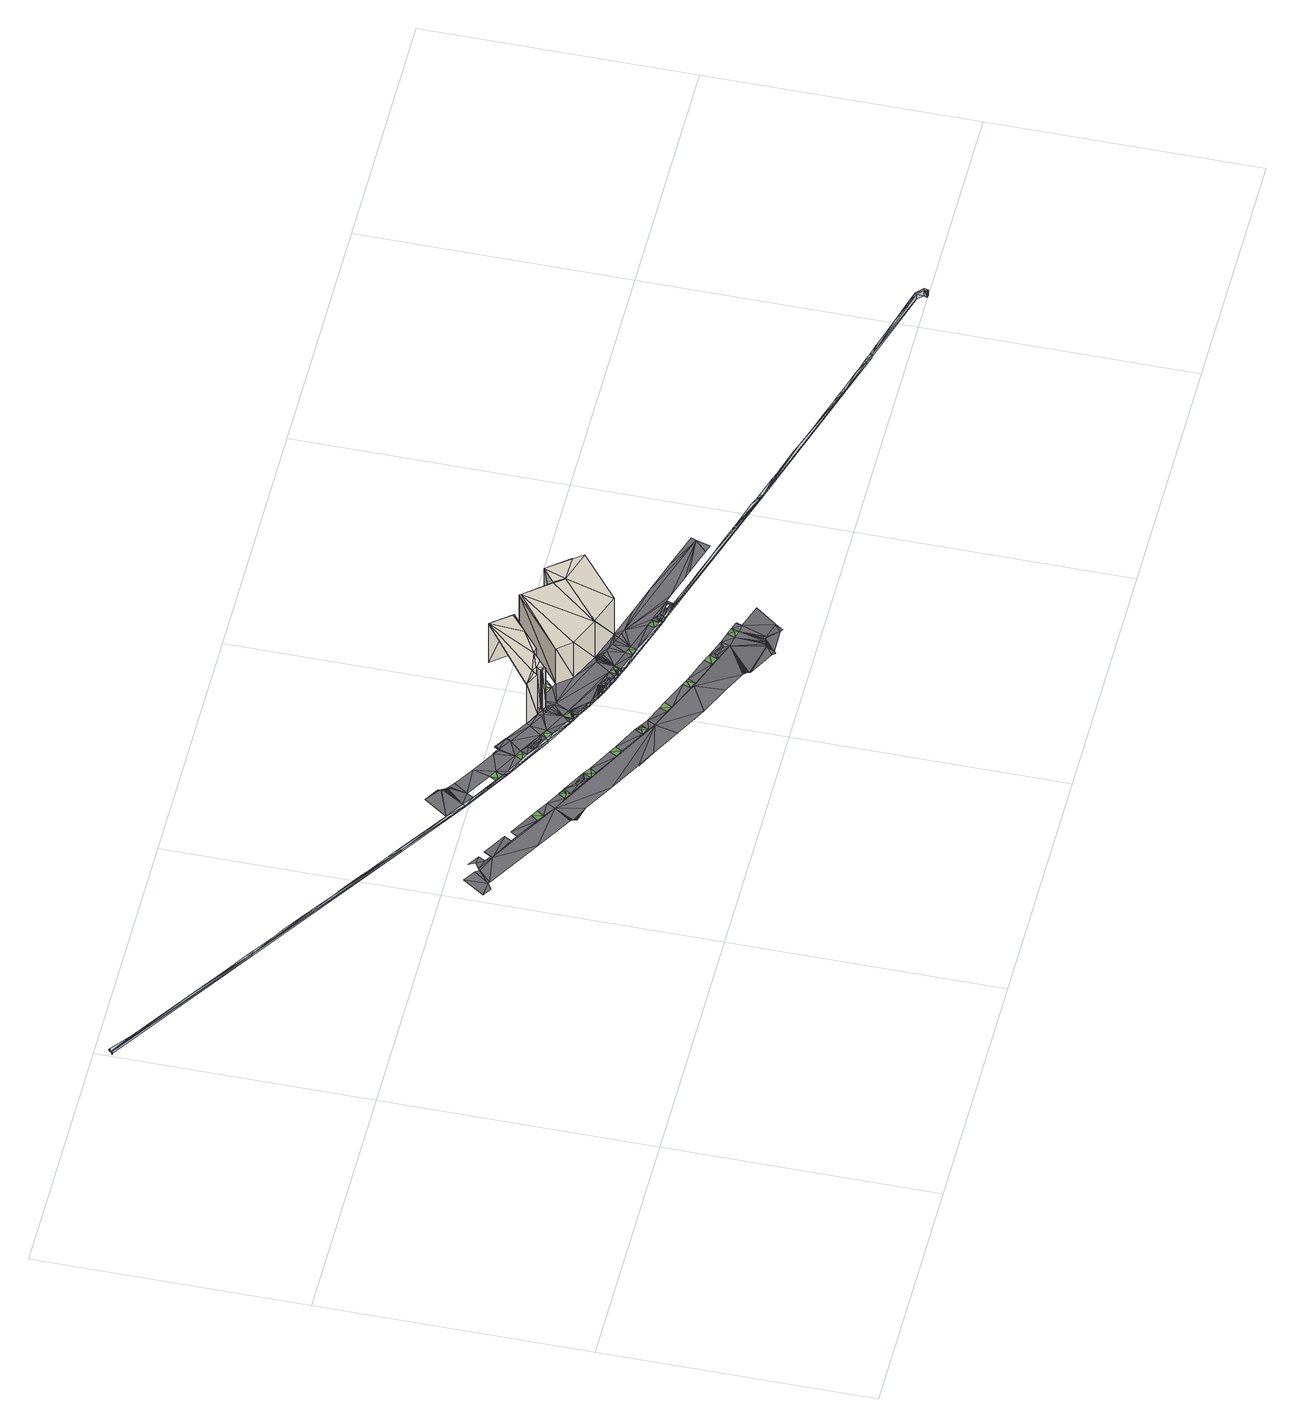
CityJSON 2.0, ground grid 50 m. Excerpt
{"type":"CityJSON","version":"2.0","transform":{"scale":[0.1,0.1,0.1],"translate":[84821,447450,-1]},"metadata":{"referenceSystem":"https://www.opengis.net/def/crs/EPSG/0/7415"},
"CityObjects":{
"object1":{"type":"GenericCityObject","attributes":{"bgt_status":"bestaand","bgt_type":"muur","plus_status":"geenWaarde","plus_type":"waardeOnbekend","relatievehoogteligging":"0"},"geometry":[{"type":"MultiSurface","lod":"1","boundaries":[[[0,1,2]],[[0,2,3]],[[4,3,5]],[[4,6,7]],[[4,8,6]],[[4,9,8]],[[4,5,9]],[[3,10,5]],[[3,2,10]]]}]},
"object2":{"type":"GenericCityObject","attributes":{"bgt_status":"bestaand","bgt_type":"muur","plus_status":"geenWaarde","plus_type":"waardeOnbekend","relatievehoogteligging":"0"},"geometry":[{"type":"MultiSurface","lod":"1","boundaries":[[[11,12,13]],[[13,14,15]],[[15,14,16]],[[11,13,15]]]}]},
"building1":{"type":"Building","attributes":{"bgt_status":"bestaand","hoek":"(1:30.9)","identificatiebagpnd":"503100000017303","identificatiebagvbohoogstehuisnummer":"(1:503010000027135)","identificatiebagvbolaagstehuisnummer":"(1:503010000027134)","measuredHeight":9.66,"min-height-surface":-0.03,"plaatsingspunt":"(1:84918.038447495.615)","plus_status":"geenWaarde","relatievehoogteligging":"0","tekst":"(1:130-130A)"},"geometry":[{"type":"MultiSurface","lod":"1","boundaries":[[[17,18,19]],[[18,20,21]],[[18,17,22]],[[23,24,25]],[[26,23,20]],[[23,26,24]],[[24,26,27]],[[27,26,28]],[[23,21,20]],[[20,18,29]],[[29,18,22]],[[30,29,31]],[[32,30,31]],[[29,22,31]],[[17,33,22]],[[17,34,33]],[[35,36,17]],[[17,36,34]],[[37,35,19]],[[19,35,17]],[[38,37,18]],[[18,37,19]],[[39,38,21]],[[21,38,18]],[[40,39,23]],[[23,39,21]],[[41,40,25]],[[25,40,23]],[[42,41,24]],[[24,41,25]],[[43,42,27]],[[27,42,24]],[[44,43,28]],[[28,43,27]],[[45,44,26]],[[26,44,28]],[[46,45,20]],[[20,45,26]],[[47,46,29]],[[29,46,20]],[[48,47,30]],[[30,47,29]],[[49,48,32]],[[32,48,30]],[[50,49,51]],[[51,49,31]],[[31,49,32]],[[52,51,22]],[[22,51,31]],[[53,54,33]],[[33,54,52]],[[33,52,22]],[[36,53,34]],[[34,53,33]]]}]},
"object3":{"type":"GenericCityObject","attributes":{"bgt_status":"bestaand","bgt_type":"kademuur","plus_status":"geenWaarde","plus_type":"waardeOnbekend","relatievehoogteligging":"0"},"geometry":[{"type":"MultiSurface","lod":"1","boundaries":[[[55,56,57]],[[58,59,60]],[[61,58,62]],[[62,58,60]],[[63,58,61]],[[63,64,58]],[[65,64,63]],[[57,64,55]],[[55,64,66]],[[66,64,65]],[[67,68,69]],[[70,71,72]],[[73,74,75]],[[76,77,78]],[[79,80,81]],[[81,82,83]],[[84,85,86]],[[85,87,88]],[[89,90,91]],[[91,92,93]],[[93,94,78]],[[95,96,97]],[[98,99,100]],[[101,102,100]],[[103,104,105]],[[106,107,108]],[[109,110,111]],[[110,108,111]],[[110,105,112]],[[108,110,106]],[[113,108,107]],[[113,107,114]],[[115,106,110]],[[116,115,110]],[[117,116,110]],[[112,117,110]],[[118,112,105]],[[104,118,105]],[[100,119,105]],[[120,103,105]],[[121,120,105]],[[122,121,105]],[[123,122,105]],[[124,123,105]],[[125,124,105]],[[126,125,105]],[[119,126,105]],[[127,119,100]],[[128,127,100]],[[102,128,100]],[[129,98,100]],[[130,101,100]],[[99,130,100]],[[131,132,133]],[[134,98,129]],[[133,134,129]],[[131,133,129]],[[135,132,131]],[[97,131,129]],[[97,136,131]],[[88,95,97]],[[97,137,136]],[[97,96,137]],[[88,86,85]],[[138,95,88]],[[87,138,88]],[[78,139,86]],[[140,141,89]],[[83,142,140]],[[84,86,139]],[[139,78,77]],[[143,144,79]],[[78,145,76]],[[78,146,145]],[[78,147,146]],[[78,94,147]],[[93,148,94]],[[93,149,148]],[[150,151,152]],[[93,92,149]],[[143,151,153]],[[92,91,90]],[[141,154,89]],[[90,89,154]],[[142,141,140]],[[155,156,152]],[[157,158,159]],[[83,82,142]],[[155,158,160]],[[161,162,81]],[[82,81,162]],[[80,161,81]],[[163,80,79]],[[164,163,79]],[[165,164,79]],[[144,165,79]],[[166,144,143]],[[153,166,143]],[[167,153,151]],[[168,167,151]],[[150,168,151]],[[169,150,152]],[[156,169,152]],[[170,156,155]],[[171,170,155]],[[172,171,155]],[[160,172,155]],[[173,160,158]],[[174,173,158]],[[175,174,158]],[[157,175,158]],[[176,73,72]],[[177,178,159]],[[177,75,74]],[[157,159,179]],[[179,159,178]],[[178,177,180]],[[180,177,181]],[[181,177,182]],[[183,74,73]],[[182,177,74]],[[184,183,73]],[[185,184,73]],[[186,185,73]],[[187,186,73]],[[176,187,73]],[[188,176,72]],[[71,188,72]],[[69,189,72]],[[190,70,72]],[[191,190,72]],[[192,191,72]],[[193,192,72]],[[194,193,72]],[[195,194,72]],[[189,195,72]],[[196,189,69]],[[197,196,69]],[[68,197,69]],[[198,199,69]],[[200,67,69]],[[199,200,69]],[[201,202,198]],[[198,203,199]],[[198,202,203]],[[201,57,204]],[[202,201,204]],[[57,205,204]],[[57,56,205]],[[206,66,65]],[[207,206,63]],[[63,206,65]],[[208,207,61]],[[61,207,63]],[[209,208,62]],[[62,208,61]],[[210,211,60]],[[60,211,209]],[[60,209,62]],[[212,210,59]],[[59,210,60]],[[213,212,58]],[[58,212,59]],[[214,213,64]],[[64,213,58]],[[215,214,57]],[[57,214,64]],[[216,217,198]],[[198,217,201]],[[218,216,69]],[[69,216,198]],[[219,218,72]],[[72,218,69]],[[220,219,73]],[[73,219,72]],[[221,220,75]],[[75,220,73]],[[222,221,177]],[[177,221,75]],[[223,222,159]],[[159,222,177]],[[224,223,158]],[[158,223,159]],[[225,224,155]],[[155,224,158]],[[226,225,152]],[[152,225,155]],[[227,226,151]],[[151,226,152]],[[228,227,143]],[[143,227,151]],[[229,228,79]],[[79,228,143]],[[230,229,81]],[[81,229,79]],[[231,230,83]],[[83,230,81]],[[232,231,140]],[[140,231,83]],[[233,232,89]],[[89,232,140]],[[234,233,91]],[[91,233,89]],[[235,234,93]],[[93,234,91]],[[236,235,78]],[[78,235,93]],[[237,236,86]],[[86,236,78]],[[238,237,88]],[[88,237,86]],[[239,238,97]],[[97,238,88]],[[240,239,129]],[[129,239,97]],[[241,240,100]],[[100,240,129]],[[242,241,105]],[[105,241,100]],[[243,242,110]],[[110,242,105]],[[244,243,109]],[[109,243,110]],[[245,244,111]],[[111,244,109]],[[108,245,111]],[[246,113,114]],[[107,246,114]],[[247,130,99]],[[98,247,99]],[[248,90,154]],[[249,248,141]],[[141,248,154]],[[142,249,141]],[[250,142,82]],[[162,250,82]],[[251,169,156]],[[170,251,156]],[[252,181,182]],[[74,252,182]]]}]},
"building2":{"type":"Building","attributes":{"bgt_status":"bestaand","hoek":"(1:22.9)","identificatiebagpnd":"503100000017311","identificatiebagvbolaagstehuisnummer":"(1:503010000027133)","measuredHeight":8.84,"min-height-surface":-0.03,"plaatsingspunt":"(1:84928.992447490.710)","plus_status":"geenWaarde","relatievehoogteligging":"0","tekst":"(1:80)"},"geometry":[{"type":"MultiSurface","lod":"1","boundaries":[[[253,254,255]],[[254,256,255]],[[255,256,257]],[[257,256,258]],[[259,258,256]],[[256,254,260]],[[261,262,257]],[[257,262,255]],[[263,261,258]],[[258,261,257]],[[264,263,259]],[[259,263,258]],[[265,264,256]],[[256,264,259]],[[266,265,260]],[[260,265,256]]]}]},
"building3":{"type":"Building","attributes":{"bgt_status":"bestaand","hoek":"(1:17.1)","identificatiebagpnd":"503100000017304","identificatiebagvbolaagstehuisnummer":"(1:503010000027132)","measuredHeight":8.89,"min-height-surface":-0.06,"plaatsingspunt":"(1:84935.378447488.560)","plus_status":"geenWaarde","relatievehoogteligging":"0","tekst":"(1:78)"},"geometry":[{"type":"MultiSurface","lod":"1","boundaries":[[[267,268,269]],[[267,269,270]],[[270,269,271]],[[269,268,272]],[[269,273,274]],[[269,272,273]],[[272,268,275]],[[262,276,255]],[[255,276,271]],[[271,276,270]],[[253,255,269]],[[269,255,271]],[[254,253,274]],[[274,253,269]],[[260,254,273]],[[273,254,274]],[[277,266,272]],[[272,266,260]],[[272,260,273]],[[278,277,275]],[[275,277,272]]]}]},
"plantcover1":{"type":"PlantCover","attributes":{"begroeidterreindeeloptalud":"0","bgt_status":"bestaand","class":"groenvoorziening","plus_fysiekvoorkomen":"waardeOnbekend","plus_status":"geenWaarde","relatievehoogteligging":"0"},"geometry":[{"type":"MultiSurface","lod":"1","boundaries":[[[279,280,281]],[[279,281,282]]]}]},
"plantcover2":{"type":"PlantCover","attributes":{"begroeidterreindeeloptalud":"0","bgt_status":"bestaand","class":"groenvoorziening","plus_fysiekvoorkomen":"waardeOnbekend","plus_status":"geenWaarde","relatievehoogteligging":"0"},"geometry":[{"type":"MultiSurface","lod":"1","boundaries":[[[283,284,285]],[[286,283,285]],[[287,286,285]],[[286,284,283]],[[288,286,287]],[[288,284,286]]]}]},
"road1":{"type":"Road","attributes":{"bgt_status":"bestaand","function":"parkeervlak","plus_functiewegdeel":"waardeOnbekend","plus_fysiekvoorkomenwegdeel":"betonstraatstenen","plus_status":"geenWaarde","relatievehoogteligging":"0","surfacematerial":"openverharding","wegdeeloptalud":"0"},"geometry":[{"type":"MultiSurface","lod":"1","boundaries":[[[289,290,291]],[[289,291,292]]]}]},
"plantcover3":{"type":"PlantCover","attributes":{"begroeidterreindeeloptalud":"0","bgt_status":"bestaand","class":"groenvoorziening","plus_fysiekvoorkomen":"waardeOnbekend","plus_status":"geenWaarde","relatievehoogteligging":"0"},"geometry":[{"type":"MultiSurface","lod":"1","boundaries":[[[293,294,295]],[[293,295,296]],[[297,293,296]],[[297,294,293]]]}]},
"plantcover4":{"type":"PlantCover","attributes":{"begroeidterreindeeloptalud":"0","bgt_status":"bestaand","class":"groenvoorziening","plus_fysiekvoorkomen":"waardeOnbekend","plus_status":"geenWaarde","relatievehoogteligging":"0"},"geometry":[{"type":"MultiSurface","lod":"1","boundaries":[[[136,298,135]],[[136,135,131]],[[135,298,299]],[[135,299,132]]]}]},
"road2":{"type":"Road","attributes":{"bgt_status":"bestaand","function":"parkeervlak","plus_functiewegdeel":"waardeOnbekend","plus_fysiekvoorkomenwegdeel":"betonstraatstenen","plus_status":"geenWaarde","relatievehoogteligging":"0","surfacematerial":"openverharding","wegdeeloptalud":"0"},"geometry":[{"type":"MultiSurface","lod":"1","boundaries":[[[300,298,137]],[[300,137,96]],[[298,136,137]]]}]},
"road3":{"type":"Road","attributes":{"bgt_status":"bestaand","function":"rijbaanlokaleweg","plus_functiewegdeel":"waardeOnbekend","plus_fysiekvoorkomenwegdeel":"betonstraatstenen","plus_status":"geenWaarde","relatievehoogteligging":"0","surfacematerial":"openverharding","wegdeeloptalud":"0"},"geometry":[{"type":"MultiSurface","lod":"1","boundaries":[[[301,302,303]],[[304,305,306]],[[307,308,309]],[[305,310,306]],[[306,311,312]],[[306,313,311]],[[306,314,313]],[[308,315,312]],[[312,304,306]],[[316,317,318]],[[319,304,312]],[[320,319,312]],[[321,320,312]],[[322,323,324]],[[312,325,321]],[[325,312,315]],[[315,308,326]],[[326,308,327]],[[327,308,307]],[[307,309,328]],[[328,309,329]],[[329,309,318]],[[318,309,330]],[[318,317,331]],[[330,316,318]],[[332,330,309]],[[333,332,309]],[[334,333,309]],[[302,335,309]],[[309,336,334]],[[309,337,336]],[[309,338,337]],[[309,339,338]],[[309,340,339]],[[335,302,301]],[[309,341,340]],[[302,342,303]],[[341,309,335]],[[343,344,345]],[[342,346,303]],[[346,342,345]],[[345,342,343]],[[347,348,342]],[[342,348,343]],[[347,349,348]],[[347,350,349]],[[349,351,352]],[[349,353,351]],[[349,354,353]],[[349,355,354]],[[349,356,355]],[[349,357,356]],[[349,350,357]],[[347,358,350]],[[347,359,358]],[[347,360,359]],[[361,347,362]],[[347,363,360]],[[347,322,362]],[[363,347,361]],[[322,364,362]],[[365,366,367]],[[365,368,366]],[[365,369,368]],[[365,364,324]],[[365,324,369]],[[364,322,324]]]}]},
"road4":{"type":"Road","attributes":{"bgt_status":"bestaand","function":"parkeervlak","plus_functiewegdeel":"waardeOnbekend","plus_fysiekvoorkomenwegdeel":"betonstraatstenen","plus_status":"geenWaarde","relatievehoogteligging":"0","surfacematerial":"openverharding","wegdeeloptalud":"0"},"geometry":[{"type":"MultiSurface","lod":"1","boundaries":[[[370,294,371]],[[347,342,371]],[[372,373,374]],[[372,375,373]],[[371,342,374]],[[374,342,372]],[[376,377,378]],[[379,380,376]],[[378,342,376]],[[372,342,378]],[[342,302,381]],[[382,383,381]],[[384,382,381]],[[379,342,381]],[[381,302,384]],[[385,386,387]],[[385,388,386]],[[302,309,385]],[[387,302,385]],[[389,390,391]],[[308,392,393]],[[394,309,393]],[[395,322,347]],[[309,308,393]],[[385,309,391]],[[384,302,387]],[[376,342,379]],[[297,347,371]],[[396,397,398]],[[399,323,322]],[[396,398,399]],[[400,399,322]],[[398,323,399]],[[401,400,322]],[[402,401,322]],[[395,403,322]],[[402,322,403]],[[282,395,347]],[[282,404,395]],[[279,282,347]],[[281,404,282]],[[405,279,347]],[[405,280,279]],[[287,285,405]],[[347,287,405]],[[296,288,347]],[[287,347,288]],[[289,292,295]],[[291,296,295]],[[297,296,347]],[[294,297,371]],[[288,290,284]],[[288,296,290]],[[292,291,295]],[[290,296,291]],[[284,289,295]],[[290,289,284]],[[309,389,391]],[[406,394,393]],[[389,309,394]],[[407,406,393]],[[407,390,406]],[[407,391,390]]]}]},
"plantcover5":{"type":"PlantCover","attributes":{"begroeidterreindeeloptalud":"0","bgt_status":"bestaand","class":"groenvoorziening","plus_fysiekvoorkomen":"waardeOnbekend","plus_status":"geenWaarde","relatievehoogteligging":"0"},"geometry":[{"type":"MultiSurface","lod":"1","boundaries":[[[374,373,370]],[[374,370,371]]]}]},
"plantcover6":{"type":"PlantCover","attributes":{"begroeidterreindeeloptalud":"0","bgt_status":"bestaand","class":"groenvoorziening","plus_fysiekvoorkomen":"waardeOnbekend","plus_status":"geenWaarde","relatievehoogteligging":"0"},"geometry":[{"type":"MultiSurface","lod":"1","boundaries":[[[408,409,300]],[[408,300,96]],[[95,408,96]],[[95,409,408]]]}]},
"landuse1":{"type":"LandUse","attributes":{"bgt_fysiekvoorkomen":"geslotenverharding","bgt_status":"bestaand","onbegroeidterreindeeloptalud":"0","plus_fysiekvoorkomen":"waardeOnbekend","plus_status":"geenWaarde","relatievehoogteligging":"0"},"geometry":[{"type":"MultiSurface","lod":"1","boundaries":[[[410,411,412]],[[411,413,412]]]}]},
"road5":{"type":"Road","attributes":{"bgt_status":"bestaand","function":"voetpad","plus_functiewegdeel":"waardeOnbekend","plus_fysiekvoorkomenwegdeel":"gebakkenklinkers","plus_status":"geenWaarde","relatievehoogteligging":"0","surfacematerial":"openverharding","wegdeeloptalud":"0"},"geometry":[{"type":"MultiSurface","lod":"1","boundaries":[[[414,138,87]],[[410,95,138]],[[415,414,87]],[[415,416,414]],[[412,409,95]],[[417,418,413]],[[416,415,413]],[[414,417,138]],[[417,411,138]],[[417,413,411]],[[416,413,418]],[[415,409,413]],[[410,412,95]],[[413,409,412]],[[411,410,138]]]}]},
"road6":{"type":"Road","attributes":{"bgt_status":"bestaand","function":"voetpad","plus_functiewegdeel":"waardeOnbekend","plus_fysiekvoorkomenwegdeel":"gebakkenklinkers","plus_status":"geenWaarde","relatievehoogteligging":"0","surfacematerial":"openverharding","wegdeeloptalud":"0"},"geometry":[{"type":"MultiSurface","lod":"1","boundaries":[[[417,414,418]],[[414,416,418]]]}]},
"plantcover7":{"type":"PlantCover","attributes":{"begroeidterreindeeloptalud":"0","bgt_status":"bestaand","class":"groenvoorziening","plus_fysiekvoorkomen":"waardeOnbekend","plus_status":"geenWaarde","relatievehoogteligging":"0"},"geometry":[{"type":"MultiSurface","lod":"1","boundaries":[[[419,420,415]],[[85,419,87]],[[87,419,415]],[[85,420,419]]]}]},
"plantcover8":{"type":"PlantCover","attributes":{"begroeidterreindeeloptalud":"0","bgt_status":"bestaand","class":"groenvoorziening","plus_fysiekvoorkomen":"waardeOnbekend","plus_status":"geenWaarde","relatievehoogteligging":"0"},"geometry":[{"type":"MultiSurface","lod":"1","boundaries":[[[421,377,375]],[[378,422,423]],[[423,422,421]],[[378,377,422]],[[372,423,375]],[[422,377,421]],[[375,423,421]],[[372,378,423]]]}]},
"road7":{"type":"Road","attributes":{"bgt_status":"bestaand","function":"voetpad","plus_functiewegdeel":"waardeOnbekend","plus_fysiekvoorkomenwegdeel":"gebakkenklinkers","plus_status":"geenWaarde","relatievehoogteligging":"0","surfacematerial":"openverharding","wegdeeloptalud":"0"},"geometry":[{"type":"MultiSurface","lod":"1","boundaries":[[[50,424,425]],[[424,426,425]]]}]},
"road8":{"type":"Road","attributes":{"bgt_status":"bestaand","function":"parkeervlak","plus_functiewegdeel":"waardeOnbekend","plus_fysiekvoorkomenwegdeel":"betonstraatstenen","plus_status":"geenWaarde","relatievehoogteligging":"0","surfacematerial":"openverharding","wegdeeloptalud":"0"},"geometry":[{"type":"MultiSurface","lod":"1","boundaries":[[[427,420,84]],[[427,84,139]],[[420,85,84]]]}]},
"plantcover9":{"type":"PlantCover","attributes":{"begroeidterreindeeloptalud":"0","bgt_status":"bestaand","class":"groenvoorziening","plus_fysiekvoorkomen":"waardeOnbekend","plus_status":"geenWaarde","relatievehoogteligging":"0"},"geometry":[{"type":"MultiSurface","lod":"1","boundaries":[[[428,429,427]],[[149,430,148]],[[430,147,94]],[[430,146,147]],[[430,427,76]],[[146,430,145]],[[145,430,76]],[[76,427,77]],[[77,427,139]],[[148,430,94]],[[431,428,430]],[[149,431,430]],[[149,429,431]],[[430,428,427]],[[431,429,428]]]}]},
"plantcover10":{"type":"PlantCover","attributes":{"begroeidterreindeeloptalud":"0","bgt_status":"bestaand","class":"groenvoorziening","plus_fysiekvoorkomen":"waardeOnbekend","plus_status":"geenWaarde","relatievehoogteligging":"0"},"geometry":[{"type":"MultiSurface","lod":"1","boundaries":[[[381,383,380]],[[381,380,379]]]}]},
"landuse2":{"type":"LandUse","attributes":{"bgt_fysiekvoorkomen":"erf","bgt_status":"bestaand","onbegroeidterreindeeloptalud":"0","plus_fysiekvoorkomen":"waardeOnbekend","plus_status":"geenWaarde","relatievehoogteligging":"0"},"geometry":[{"type":"MultiSurface","lod":"1","boundaries":[[[44,49,43]],[[48,46,47]],[[48,44,46]],[[46,44,45]],[[48,49,44]],[[43,49,432]],[[43,433,42]],[[43,432,433]]]}]},
"landuse3":{"type":"LandUse","attributes":{"bgt_fysiekvoorkomen":"onverhard","bgt_status":"bestaand","onbegroeidterreindeeloptalud":"0","plus_fysiekvoorkomen":"waardeOnbekend","plus_status":"geenWaarde","relatievehoogteligging":"0"},"geometry":[{"type":"MultiSurface","lod":"1","boundaries":[[[434,39,435]],[[435,39,436]],[[38,39,434]],[[434,435,436]],[[437,38,434]],[[437,434,436]],[[37,38,437]],[[438,437,436]],[[437,438,37]],[[436,439,438]],[[438,439,37]],[[37,439,440]],[[440,35,37]],[[440,439,35]],[[439,441,35]],[[436,442,439]],[[439,443,441]]]}]},
"road9":{"type":"Road","attributes":{"bgt_status":"bestaand","function":"voetpad","plus_functiewegdeel":"waardeOnbekend","plus_fysiekvoorkomenwegdeel":"gebakkenklinkers","plus_status":"geenWaarde","relatievehoogteligging":"0","surfacematerial":"openverharding","wegdeeloptalud":"0"},"geometry":[{"type":"MultiSurface","lod":"1","boundaries":[[[162,161,444]],[[445,251,170]],[[445,446,251]],[[251,446,169]],[[169,447,150]],[[448,168,447]],[[153,167,448]],[[449,153,448]],[[444,144,450]],[[444,165,144]],[[444,164,165]],[[444,163,164]],[[444,80,163]],[[162,444,250]],[[429,249,142]],[[429,248,249]],[[429,90,248]],[[429,92,90]],[[429,149,92]],[[150,447,168]],[[169,446,447]],[[449,166,153]],[[444,429,142]],[[444,161,80]],[[446,445,451]],[[451,448,452]],[[167,168,448]],[[144,166,450]],[[451,449,448]],[[450,166,449]],[[446,451,452]],[[445,429,444]],[[250,444,142]],[[451,445,444]]]}]},
"plantcover11":{"type":"PlantCover","attributes":{"begroeidterreindeeloptalud":"0","bgt_status":"bestaand","class":"groenvoorziening","plus_fysiekvoorkomen":"waardeOnbekend","plus_status":"geenWaarde","relatievehoogteligging":"0"},"geometry":[{"type":"MultiSurface","lod":"1","boundaries":[[[387,386,453]],[[453,382,384]],[[387,453,384]]]}]},
"landuse4":{"type":"LandUse","attributes":{"bgt_fysiekvoorkomen":"geslotenverharding","bgt_status":"bestaand","onbegroeidterreindeeloptalud":"0","plus_fysiekvoorkomen":"waardeOnbekend","plus_status":"geenWaarde","relatievehoogteligging":"0"},"geometry":[{"type":"MultiSurface","lod":"1","boundaries":[[[444,450,451]],[[450,449,451]]]}]},
"road10":{"type":"Road","attributes":{"bgt_status":"bestaand","function":"voetpad","plus_functiewegdeel":"waardeOnbekend","plus_fysiekvoorkomenwegdeel":"gebakkenklinkers","plus_status":"geenWaarde","relatievehoogteligging":"0","surfacematerial":"openverharding","wegdeeloptalud":"0"},"geometry":[{"type":"MultiSurface","lod":"1","boundaries":[[[448,447,452]],[[447,446,452]]]}]},
"road11":{"type":"Road","attributes":{"bgt_status":"bestaand","function":"rijbaanlokaleweg","plus_functiewegdeel":"waardeOnbekend","plus_fysiekvoorkomenwegdeel":"betonstraatstenen","plus_status":"geenWaarde","relatievehoogteligging":"0","surfacematerial":"openverharding","wegdeeloptalud":"0"},"geometry":[{"type":"MultiSurface","lod":"1","boundaries":[[[5,10,300]],[[454,455,456]],[[457,458,459]],[[459,458,460]],[[460,458,461]],[[461,458,462]],[[458,463,464]],[[462,458,464]],[[463,458,465]],[[465,466,467]],[[467,466,468]],[[468,469,470]],[[470,469,471]],[[472,456,473]],[[474,469,473]],[[471,469,474]],[[475,458,457]],[[456,476,454]],[[475,477,445]],[[476,456,478]],[[478,456,472]],[[472,473,479]],[[479,473,480]],[[480,473,481]],[[481,473,469]],[[469,468,466]],[[466,465,458]],[[458,475,445]],[[445,477,429]],[[426,409,415]],[[482,98,134]],[[134,133,483]],[[484,134,483]],[[485,486,487]],[[487,98,488]],[[489,485,487]],[[488,489,487]],[[482,488,98]],[[490,482,134]],[[491,490,134]],[[299,492,483]],[[1,298,300]],[[134,493,491]],[[299,298,492]],[[493,134,494]],[[495,484,483]],[[494,134,484]],[[496,495,483]],[[409,426,300]],[[496,483,497]],[[497,483,492]],[[492,298,1]],[[300,2,1]],[[415,420,425]],[[2,300,10]],[[426,5,300]],[[426,9,5]],[[9,426,8]],[[6,8,12]],[[12,8,13]],[[13,8,426]],[[14,13,426]],[[425,426,415]],[[424,14,426]],[[420,427,498]],[[420,499,425]],[[420,498,499]],[[427,500,498]],[[427,501,500]],[[427,502,501]],[[427,503,502]],[[427,429,504]],[[427,504,503]],[[429,477,504]]]}]},
"plantcover12":{"type":"PlantCover","attributes":{"begroeidterreindeeloptalud":"0","bgt_status":"bestaand","class":"groenvoorziening","plus_fysiekvoorkomen":"waardeOnbekend","plus_status":"geenWaarde","relatievehoogteligging":"0"},"geometry":[{"type":"MultiSurface","lod":"1","boundaries":[[[157,458,175]],[[458,505,175]],[[175,505,174]],[[174,505,173]],[[505,445,170]],[[160,505,172]],[[172,505,171]],[[171,505,170]],[[173,505,160]],[[458,445,505]]]}]},
"plantcover13":{"type":"PlantCover","attributes":{"begroeidterreindeeloptalud":"0","bgt_status":"bestaand","class":"groenvoorziening","plus_fysiekvoorkomen":"waardeOnbekend","plus_status":"geenWaarde","relatievehoogteligging":"0"},"geometry":[{"type":"MultiSurface","lod":"1","boundaries":[[[391,407,385]],[[407,388,385]]]}]},
"road12":{"type":"Road","attributes":{"bgt_status":"bestaand","function":"parkeervlak","plus_functiewegdeel":"waardeOnbekend","plus_fysiekvoorkomenwegdeel":"betonstraatstenen","plus_status":"geenWaarde","relatievehoogteligging":"0","surfacematerial":"openverharding","wegdeeloptalud":"0"},"geometry":[{"type":"MultiSurface","lod":"1","boundaries":[[[179,466,458]],[[179,458,157]]]}]},
"road13":{"type":"Road","attributes":{"bgt_status":"bestaand","function":"parkeervlak","plus_functiewegdeel":"waardeOnbekend","plus_fysiekvoorkomenwegdeel":"betonstraatstenen","plus_status":"geenWaarde","relatievehoogteligging":"0","surfacematerial":"openverharding","wegdeeloptalud":"0"},"geometry":[{"type":"MultiSurface","lod":"1","boundaries":[[[390,389,394]],[[390,394,406]]]}]},
"plantcover14":{"type":"PlantCover","attributes":{"begroeidterreindeeloptalud":"0","bgt_status":"bestaand","class":"groenvoorziening","plus_fysiekvoorkomen":"waardeOnbekend","plus_status":"geenWaarde","relatievehoogteligging":"0"},"geometry":[{"type":"MultiSurface","lod":"1","boundaries":[[[178,469,506]],[[507,466,179]],[[507,506,466]],[[469,466,506]],[[178,507,179]],[[178,506,507]]]}]},
"road14":{"type":"Road","attributes":{"bgt_status":"bestaand","function":"voetpad","plus_functiewegdeel":"waardeOnbekend","plus_fysiekvoorkomenwegdeel":"gebakkenklinkers","plus_status":"geenWaarde","relatievehoogteligging":"0","surfacematerial":"openverharding","wegdeeloptalud":"0"},"geometry":[{"type":"MultiSurface","lod":"1","boundaries":[[[508,305,509]],[[305,304,509]],[[510,331,511]],[[510,509,320]],[[510,318,331]],[[510,329,318]],[[510,328,329]],[[510,307,328]],[[510,327,307]],[[510,326,327]],[[510,315,326]],[[510,325,315]],[[510,321,325]],[[510,320,321]],[[509,319,320]],[[509,304,319]]]}]},
"plantcover15":{"type":"PlantCover","attributes":{"begroeidterreindeeloptalud":"0","bgt_status":"bestaand","class":"groenvoorziening","plus_fysiekvoorkomen":"waardeOnbekend","plus_status":"geenWaarde","relatievehoogteligging":"0"},"geometry":[{"type":"MultiSurface","lod":"1","boundaries":[[[512,311,392]],[[512,392,308]],[[312,512,308]],[[312,311,512]]]}]},
"road15":{"type":"Road","attributes":{"bgt_status":"bestaand","function":"parkeervlak","plus_functiewegdeel":"waardeOnbekend","plus_fysiekvoorkomenwegdeel":"betonstraatstenen","plus_status":"geenWaarde","relatievehoogteligging":"0","surfacematerial":"openverharding","wegdeeloptalud":"0"},"geometry":[{"type":"MultiSurface","lod":"1","boundaries":[[[481,469,178]],[[481,178,180]]]}]},
"road16":{"type":"Road","attributes":{"bgt_status":"bestaand","function":"voetpad","plus_functiewegdeel":"waardeOnbekend","plus_fysiekvoorkomenwegdeel":"gebakkenklinkers","plus_status":"geenWaarde","relatievehoogteligging":"0","surfacematerial":"openverharding","wegdeeloptalud":"0"},"geometry":[{"type":"MultiSurface","lod":"1","boundaries":[[[513,456,514]],[[513,515,456]],[[261,477,475]],[[39,40,504]],[[456,515,473]],[[516,473,515]],[[276,474,473]],[[276,471,474]],[[276,470,471]],[[467,468,276]],[[465,467,262]],[[464,463,262]],[[462,464,262]],[[461,462,262]],[[460,461,262]],[[459,460,262]],[[457,459,262]],[[39,504,477]],[[41,503,504]],[[41,502,503]],[[41,501,502]],[[433,500,501]],[[433,498,500]],[[433,432,498]],[[432,425,499]],[[41,504,40]],[[432,499,498]],[[50,432,49]],[[50,425,432]],[[41,433,501]],[[463,465,262]],[[475,262,261]],[[42,433,41]],[[39,477,436]],[[477,263,436]],[[457,262,475]],[[263,477,261]],[[468,470,276]],[[516,276,473]],[[262,467,276]]]}]},
"plantcover16":{"type":"PlantCover","attributes":{"begroeidterreindeeloptalud":"0","bgt_status":"bestaand","class":"groenvoorziening","plus_fysiekvoorkomen":"waardeOnbekend","plus_status":"geenWaarde","relatievehoogteligging":"0"},"geometry":[{"type":"MultiSurface","lod":"1","boundaries":[[[517,480,481]],[[181,517,180]],[[180,517,481]],[[181,480,517]]]}]},
"road17":{"type":"Road","attributes":{"bgt_status":"bestaand","function":"voetpad","plus_functiewegdeel":"waardeOnbekend","plus_fysiekvoorkomenwegdeel":"gebakkenklinkers","plus_status":"geenWaarde","relatievehoogteligging":"0","surfacematerial":"openverharding","wegdeeloptalud":"0"},"geometry":[{"type":"MultiSurface","lod":"1","boundaries":[[[518,519,520]],[[519,521,520]]]}]},
"road18":{"type":"Road","attributes":{"bgt_status":"bestaand","function":"voetpad","plus_functiewegdeel":"waardeOnbekend","plus_fysiekvoorkomenwegdeel":"gebakkenklinkers","plus_status":"geenWaarde","relatievehoogteligging":"0","surfacematerial":"openverharding","wegdeeloptalud":"0"},"geometry":[{"type":"MultiSurface","lod":"1","boundaries":[[[522,479,521]],[[518,520,252]],[[252,520,181]],[[184,523,524]],[[520,480,181]],[[479,480,521]],[[183,519,518]],[[521,480,520]],[[74,518,252]],[[74,183,518]],[[184,479,525]],[[522,525,479]],[[523,184,525]],[[519,522,521]],[[519,183,524]],[[519,524,522]],[[183,184,524]]]}]}
},
"vertices":[
[846,487,10],[845,486,10],[856,479,10],[857,481,10],[858,481,10],[858,479,10],[863,487,10],[862,488,10],[859,480,10],[859,479,10],[857,479,10],
[865,487,10],[864,486,10],[883,474,10],[886,473,10],[885,475,10],[886,474,10],
[1051,478,107],[1005,451,107],[1016,450,107],[972,440,107],[988,437,107],[1056,543,107],[976,427,107],[967,428,107],[974,424,107],[968,431,107],[966,428,107],[967,431,107],[963,445,107],[960,442,107],[929,447,107],[955,434,107],[1084,507,107],[1086,505,107],[1051,478,10],[1086,505,10],[1016,450,10],[1005,451,10],[988,437,10],[976,427,10],[974,424,10],[967,428,10],[966,428,10],[967,431,10],[968,431,10],[972,440,10],[963,445,10],[960,442,10],[955,434,10],[929,447,10],[929,447,105],[1056,543,105],[1084,507,10],[1056,543,10],
[1992,43,15],[1944,57,13],[1915,61,12],[2074,7,21],[2072,1,21],[2074,1,22],[2078,8,22],[2076,0,22],[2067,21,18],[2064,18,18],[2048,27,17],[2007,39,15],[1810,97,9],[1796,101,9],[1826,88,8],[1470,201,10],[1456,205,10],[1548,172,8],[1229,270,8],[1225,275,8],[1224,271,8],[959,375,9],[957,375,9],[959,370,9],[1031,335,9],[1028,341,9],[1020,340,9],[1014,348,9],[1010,345,9],[950,379,9],[914,398,11],[949,375,9],[901,405,11],[897,402,10],[989,355,9],[983,362,8],[979,360,8],[976,366,9],[969,365,10],[965,371,10],[856,429,11],[843,436,9],[810,450,9],[683,533,9],[589,594,10],[587,590,9],[568,608,9],[522,638,9],[237,824,10],[225,832,9],[288,785,10],[49,947,11],[8,974,15],[8,971,11],[7,968,11],[8,969,11],[6,968,11],[167,870,10],[8,972,14],[8,973,17],[61,939,11],[108,909,10],[120,900,11],[179,862,10],[459,679,9],[284,794,10],[291,789,10],[295,786,10],[342,755,10],[355,747,11],[401,717,10],[413,709,10],[472,671,10],[510,646,10],[715,507,9],[580,600,10],[790,465,9],[786,469,9],[738,498,9],[717,511,9],[791,466,9],[799,460,10],[812,453,9],[872,420,10],[954,377,9],[999,350,9],[999,355,9],[1006,351,8],[1042,331,9],[1040,336,9],[961,374,10],[962,373,10],[964,372,10],[967,371,10],[968,370,10],[1062,328,9],[1054,326,9],[1065,322,9],[1048,333,9],[991,358,9],[1076,318,10],[1072,324,10],[1091,317,10],[1087,314,10],[1099,310,9],[1083,320,11],[1025,343,9],[1022,344,9],[1031,340,9],[1034,339,9],[1037,338,9],[1043,335,9],[1052,331,9],[1057,330,9],[1067,326,9],[1076,322,10],[1079,322,11],[1081,321,11],[1085,319,10],[1087,319,10],[1089,318,10],[1394,224,9],[1217,273,8],[1142,301,10],[1128,305,10],[1199,283,10],[1214,278,10],[1218,277,9],[1230,274,8],[1264,264,9],[1278,259,9],[1327,244,9],[1341,240,9],[1408,220,9],[1674,139,9],[1523,185,10],[1537,180,10],[1549,177,8],[1591,164,9],[1605,159,9],[1660,143,10],[1727,122,9],[1741,118,9],[1895,67,12],[1868,80,10],[1827,92,8],[1910,62,12],[1896,71,12],[1882,75,11],[1916,65,12],[1930,61,13],[2048,27,16],[2067,21,17],[2078,8,21],[2076,0,21],[2074,1,7],[2076,0,7],[2072,1,7],[2074,7,7],[2064,18,7],[1915,61,7],[1895,67,6],[1910,62,6],[1826,88,6],[1548,172,6],[1229,270,6],[1224,271,6],[1217,273,6],[1099,310,6],[1087,314,6],[1076,318,6],[1065,322,6],[1054,326,6],[1042,331,6],[1031,335,6],[1020,340,6],[1010,345,6],[999,350,6],[989,355,6],[979,360,6],[969,365,6],[959,370,6],[949,375,6],[897,402,6],[810,450,6],[715,507,6],[587,590,6],[288,785,6],[8,969,6],[7,968,6],[6,968,6],[8,973,11],[589,594,9],[991,358,8],[999,355,8],[1014,348,8],[1072,324,9],[1218,277,8],
[1197,439,98],[1183,457,98],[1109,368,98],[1144,506,98],[1053,392,98],[1031,419,98],[1142,509,98],[1184,458,98],[1053,392,10],[1109,368,9],[1031,419,10],[1142,509,10],[1144,506,10],[1184,458,9],
[1259,420,99],[1245,438,99],[1197,439,99],[1169,347,99],[1109,368,99],[1212,481,99],[1184,458,99],[1183,457,99],[1246,439,99],[1169,347,9],[1212,481,9],[1246,439,9],
[722,370,9],[730,383,10],[717,390,10],[709,377,9],
[787,351,9],[791,349,10],[778,356,10],[783,345,10],[771,343,9],[783,336,9],
[809,333,9],[807,329,9],[823,320,9],[825,325,9],
[835,312,11],[849,317,10],[836,325,10],[829,311,9],[842,304,9],
[806,473,9],[793,481,9],
[850,449,9],
[1080,130,13],[1078,185,12],[1025,156,11],[1214,89,19],[1247,80,17],[1229,135,20],[1196,87,19],[1200,141,18],[1180,145,17],[1275,120,20],[1218,151,20],[1214,137,20],[1231,147,20],[1233,146,20],[1202,89,19],[1128,98,15],[1128,97,15],[1190,83,19],[1212,89,19],[1209,89,19],[1207,89,19],[606,433,9],[574,451,9],[571,448,9],[1205,89,19],[1200,88,19],[1198,87,19],[1194,86,19],[1191,85,19],[1127,99,15],[1175,71,17],[1127,100,15],[1127,102,15],[1126,103,15],[1120,109,15],[1125,104,15],[1125,105,15],[1124,106,15],[1123,107,15],[1122,108,15],[1121,109,15],[974,230,10],[874,236,11],[873,235,11],[909,217,11],[963,188,11],[744,354,9],[813,270,10],[755,303,10],[723,318,10],[724,312,10],[724,311,10],[724,313,10],[724,314,10],[724,315,10],[724,316,10],[723,317,10],[723,319,10],[722,319,10],[722,320,10],[720,322,10],[650,363,10],[721,321,10],[546,425,10],[543,427,10],[515,429,10],[530,419,10],[542,470,10],[565,456,9],
[895,293,9],[888,279,9],[948,247,10],[908,285,10],[901,272,10],[955,261,11],[983,246,9],[968,253,11],[961,240,10],[1009,217,11],[1015,232,11],[1022,211,11],[1077,205,12],[1029,226,11],[1072,190,12],[1133,166,14],[1092,199,12],[1085,184,12],[1138,181,15],[1156,162,15],[1157,167,16],[1147,160,15],[1204,156,19],[1186,162,17],[1175,155,17],[664,403,9],[601,457,10],[579,470,10],[586,459,10],[594,444,10],[606,437,10],[614,450,10],[658,424,10],[651,411,9],[672,416,9],[752,370,9],[1176,160,16],[1153,175,15],
[856,437,11],[863,442,10],
[870,422,10],[872,421,10],[875,433,10],[878,432,10],
[895,413,10],[908,417,9],[898,418,10],[877,423,10],[879,428,9],
[911,414,11],[921,410,9],
[960,257,10],[963,250,12],[956,251,12],
[887,472,10],[924,440,10],[882,464,10],
[961,390,9],
[970,385,11],[975,383,9],[969,378,12],[973,380,11],
[954,432,10],[966,426,10],
[999,444,12],[991,436,11],[1021,423,11],[1014,447,11],[1018,449,11],[1047,468,11],[1048,475,12],[1067,490,12],[1114,517,12],[1074,494,12],
[1047,347,9],[1081,336,9],[1065,337,9],[1064,332,9],[1054,336,9],[1046,335,9],[1043,336,9],[1050,345,9],[1056,340,9],
[1085,201,13],
[1398,238,8],[1412,233,8],[1419,260,9],[1101,360,10],[1096,331,9],[1103,359,10],[1106,359,10],[1108,358,10],[1111,357,10],[1116,355,10],[1113,356,10],[1126,351,10],[1132,319,9],[1135,348,10],[1145,344,10],[1147,314,9],[1155,341,9],[1164,338,9],[1282,273,8],[1184,332,9],[1174,335,9],[1098,362,10],[1345,254,8],[987,408,10],[1331,258,8],[1268,277,8],[1218,292,9],[1204,296,9],[742,554,11],[744,510,9],[748,545,11],[740,559,11],[739,561,11],[713,577,11],[741,556,11],[740,557,11],[743,552,11],[744,550,11],[800,512,10],[745,548,11],[746,547,11],[749,544,11],[751,543,11],[762,536,10],[956,423,10],[951,425,10],[961,420,10],[966,418,10],[971,415,10],[977,413,10],[982,410,10],
[1086,328,12],
[1137,314,11],[1129,305,9],
[1237,65,17],[1232,69,17],[1184,68,17],[1180,65,17],
[1210,145,21],
[1356,290,9],[1422,269,9],[1293,309,9],[1231,328,9],
[1212,288,11],
[1224,280,8],[1234,277,8],[1226,285,8],[1235,282,8],
[1252,276,8],[1260,269,8],[1251,272,8],[1262,274,8]
]}
